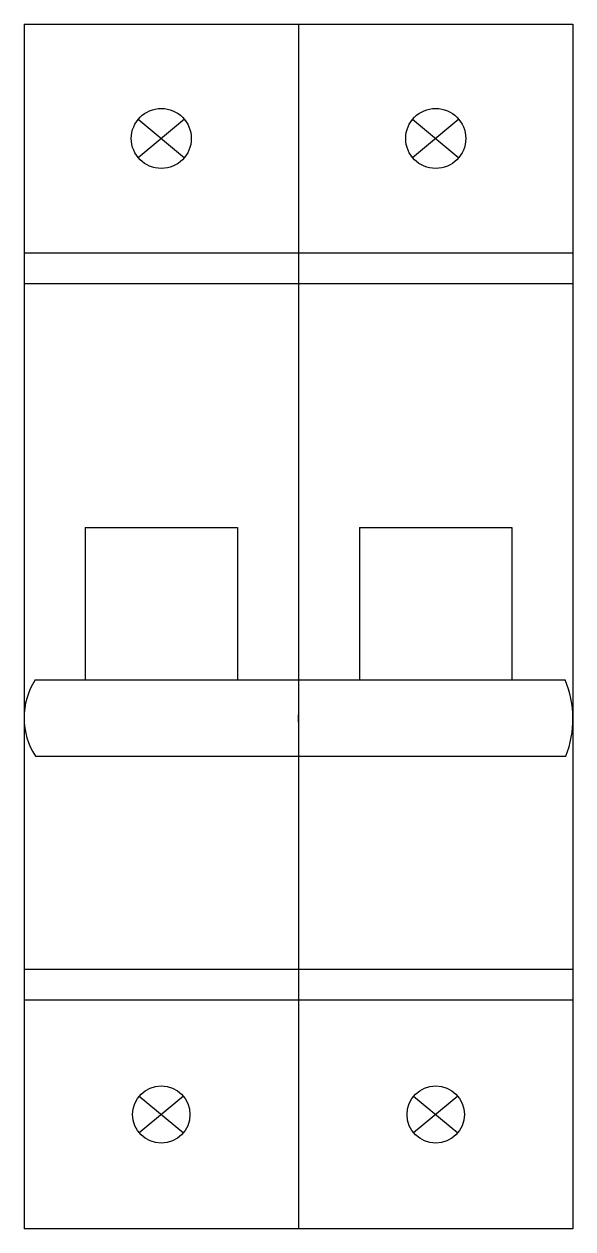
# Model space of a CAD drawing. Header units: millimetres. Extents: x 3962.1 to 3974.9, y 1731.5 to 1759.7.
import ezdxf

# ---------------------------------------------------------------- set-up
doc = ezdxf.new("R2010")
doc.units = ezdxf.units.MM

msp = doc.modelspace()

# ---------------------------------------------------------------- linework, layer by layer
for p, q in [((3962.088, 1759.72), (3962.088, 1731.503)), ((3962.088, 1759.72), (3968.517, 1759.72)), ((3968.517, 1759.72), (3968.517, 1731.503)), ((3968.517, 1759.72), (3968.517, 1731.503)), ((3968.517, 1759.72), (3974.946, 1759.72)), ((3974.946, 1759.72), (3974.946, 1731.503)), ((3964.763, 1757.491), (3965.842, 1756.591)), ((3965.842, 1757.491), (3964.763, 1756.591)), ((3971.192, 1757.491), (3972.271, 1756.591)), ((3972.271, 1757.491), (3971.192, 1756.591)), ((3962.088, 1754.362), (3968.517, 1754.362)), ((3968.517, 1754.362), (3974.946, 1754.362)), ((3962.088, 1753.648), (3968.517, 1753.648)), ((3968.517, 1753.648), (3974.946, 1753.648)), ((3963.517, 1747.933), (3963.517, 1744.361)), ((3963.517, 1747.933), (3967.088, 1747.933)), ((3967.088, 1747.933), (3967.088, 1744.361)), ((3969.946, 1747.933), (3969.946, 1744.361)), ((3969.946, 1747.933), (3973.517, 1747.933)), ((3973.517, 1747.933), (3973.517, 1744.361)), ((3962.345, 1744.361), (3968.774, 1744.361)), ((3968.774, 1744.361), (3974.765, 1744.361)), ((3962.352, 1742.575), (3968.781, 1742.575)), ((3968.781, 1742.575), (3974.781, 1742.575)), ((3968.517, 1737.575), (3962.088, 1737.575)), ((3974.946, 1737.575), (3968.517, 1737.575)), ((3968.517, 1736.861), (3962.088, 1736.861)), ((3974.946, 1736.861), (3968.517, 1736.861)), ((3964.786, 1734.612), (3965.819, 1733.752)), ((3965.819, 1734.612), (3964.786, 1733.752)), ((3971.215, 1734.612), (3972.248, 1733.752)), ((3972.248, 1734.612), (3971.215, 1733.752)), ((3968.517, 1731.503), (3962.088, 1731.503)), ((3974.946, 1731.503), (3968.517, 1731.503))]:
    msp.add_line(p, q)
for centre, radius in [((3965.302, 1757.041), 0.703), ((3971.732, 1757.041), 0.703), ((3965.302, 1734.182), 0.672), ((3971.732, 1734.182), 0.672)]:
    msp.add_circle(centre, radius)
for centre, radius, start, end in [((3963.738, 1743.473), 1.652, 147.4853, 213.1019), ((3966.144, 1743.449), 2.374, 22.5949, 22.6058), ((3972.574, 1743.449), 2.374, 338.4033, 22.6058), ((3970.167, 1743.473), 1.652, 177.4448, 182.9598), ((3966.144, 1743.449), 2.374, 358.0679, 2.1639), ((3970.167, 1743.473), 1.652, 212.9242, 213.1019)]:
    msp.add_arc(centre, radius, start, end)

doc.saveas('drawing.dxf')
